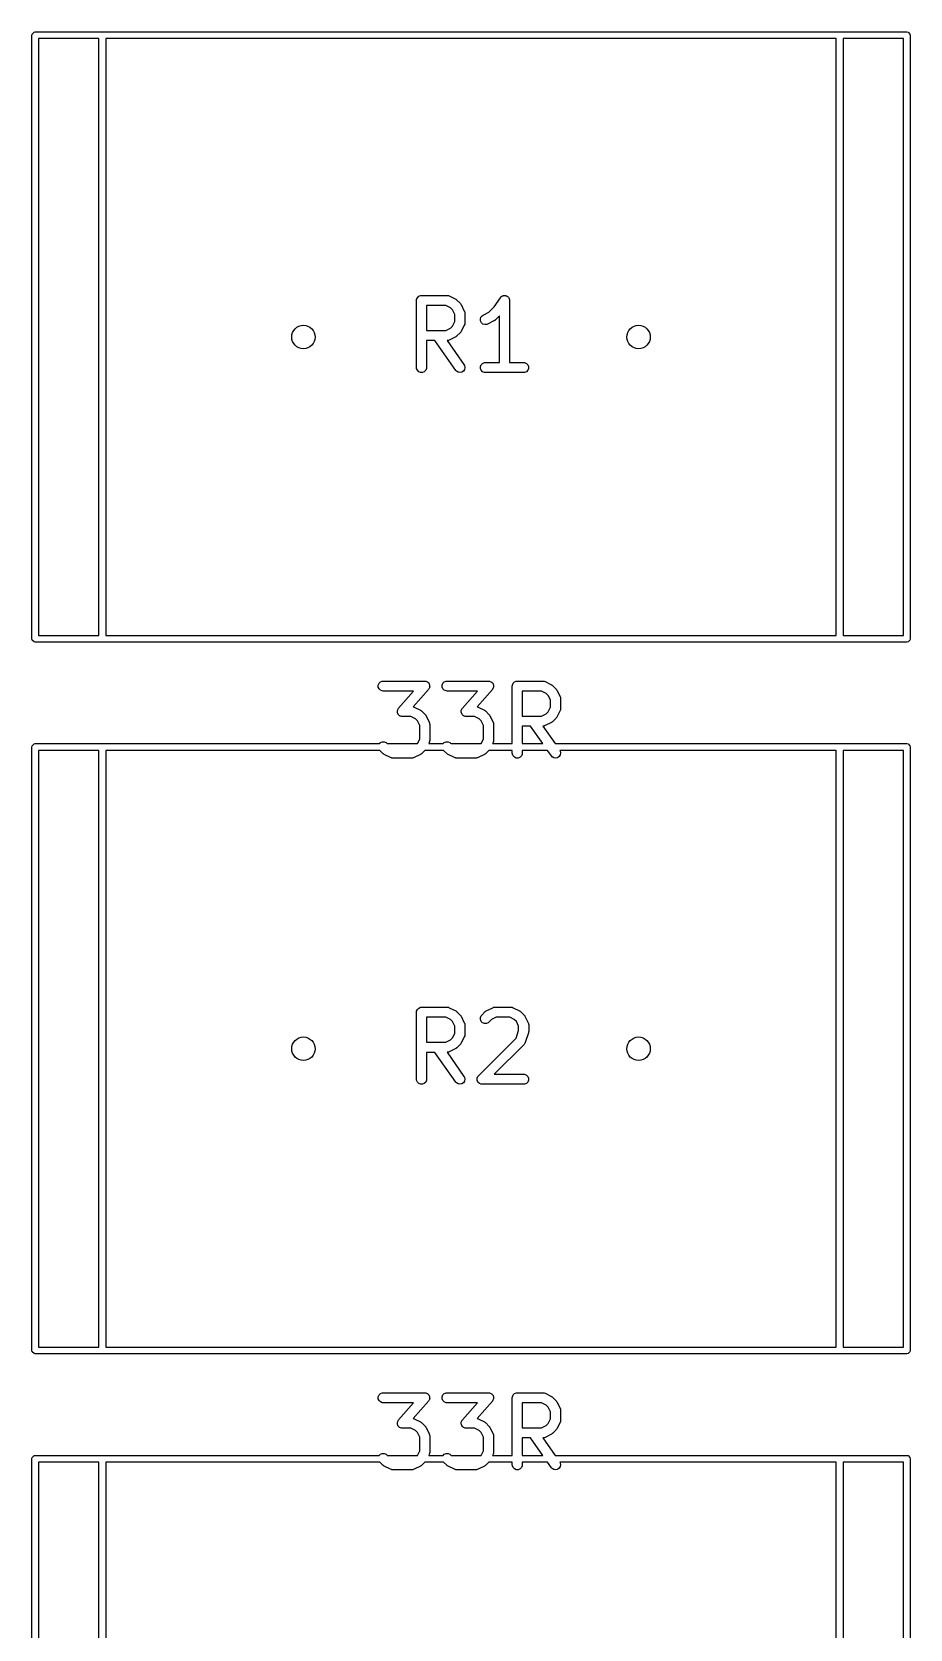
# Model space of a CAD drawing. Extents: x 0.23 to 2.98, y 0.27 to 3.73.
# Drawn here: x 1.179 to 1.695, y 2.785 to 3.722 of the extents above; entities that cross this region are included whole.
import ezdxf

# ---------------------------------------------------------------- set-up
doc = ezdxf.new("R2010")
doc.units = 0
doc.header["$MEASUREMENT"] = 0
doc.layers.add('BLACK', color=7, linetype='CONTINUOUS')

msp = doc.modelspace()

# ---------------------------------------------------------------- linework, layer by layer
at = {"layer": 'BLACK', "linetype": 'CONTINUOUS'}
for p, q in [((1.17913, 3.72047), (1.17928, 3.72123)), ((1.17913, 3.36614), (1.17913, 3.72047)), ((1.17928, 3.72123), (1.18035, 3.72229)), ((1.18035, 3.72229), (1.1811, 3.72244)), ((1.1811, 3.72244), (1.69291, 3.72244)), ((1.18307, 3.7185), (1.18307, 3.36811)), ((1.2185, 3.7185), (1.18307, 3.7185)), ((1.2185, 3.36811), (1.2185, 3.7185)), ((1.22244, 3.7185), (1.22244, 3.36811)), ((1.65157, 3.7185), (1.22244, 3.7185)), ((1.65157, 3.36811), (1.65157, 3.7185)), ((1.65551, 3.7185), (1.65551, 3.36811)), ((1.69094, 3.7185), (1.65551, 3.7185)), ((1.69094, 3.36811), (1.69094, 3.7185)), ((1.69291, 3.72244), (1.69367, 3.72229)), ((1.69367, 3.72229), (1.69473, 3.72123)), ((1.69473, 3.72123), (1.69488, 3.72047)), ((1.69488, 3.72047), (1.69488, 3.36614)), ((1.405, 3.56477), (1.40505, 3.56535)), ((1.405, 3.5254), (1.405, 3.56477)), ((1.40505, 3.56535), (1.40549, 3.56641)), ((1.40549, 3.56641), (1.40631, 3.56723)), ((1.40631, 3.56723), (1.40737, 3.56767)), ((1.40737, 3.56767), (1.40795, 3.56772)), ((1.40795, 3.56772), (1.42295, 3.56772)), ((1.42295, 3.56772), (1.42352, 3.56767)), ((1.42352, 3.56767), (1.42362, 3.56763)), ((1.42362, 3.56763), (1.42373, 3.56762)), ((1.42373, 3.56762), (1.42427, 3.56741)), ((1.42427, 3.56741), (1.42802, 3.56554)), ((1.42802, 3.56554), (1.42827, 3.56538)), ((1.42827, 3.56538), (1.42834, 3.56535)), ((1.42834, 3.56535), (1.42842, 3.56528)), ((1.42842, 3.56528), (1.42851, 3.56523)), ((1.42851, 3.56523), (1.42856, 3.56517)), ((1.42856, 3.56517), (1.42878, 3.56498)), ((1.42878, 3.56498), (1.43066, 3.56311)), ((1.45065, 3.56103), (1.45424, 3.56641)), ((1.45424, 3.56641), (1.4546, 3.56686)), ((1.45424, 3.56641), (1.45424, 3.56641)), ((1.45424, 3.56641), (1.45424, 3.56641)), ((1.45424, 3.56641), (1.45424, 3.56641)), ((1.4546, 3.56686), (1.45485, 3.56702)), ((1.45485, 3.56702), (1.45505, 3.56723)), ((1.45505, 3.56723), (1.45532, 3.56734)), ((1.45532, 3.56734), (1.45556, 3.5675)), ((1.45556, 3.5675), (1.45585, 3.56756)), ((1.45585, 3.56756), (1.45612, 3.56767)), ((1.45612, 3.56767), (1.45641, 3.56767)), ((1.45641, 3.56767), (1.45669, 3.56772)), ((1.45669, 3.56772), (1.45698, 3.56767)), ((1.45698, 3.56767), (1.45727, 3.56767)), ((1.45727, 3.56767), (1.45754, 3.56756)), ((1.45754, 3.56756), (1.45782, 3.5675)), ((1.45782, 3.5675), (1.45806, 3.56734)), ((1.45806, 3.56734), (1.45833, 3.56723)), ((1.45833, 3.56723), (1.45854, 3.56702)), ((1.45854, 3.56702), (1.45878, 3.56686)), ((1.45878, 3.56686), (1.45894, 3.56662)), ((1.45894, 3.56662), (1.45915, 3.56641)), ((1.45915, 3.56641), (1.45926, 3.56614)), ((1.45926, 3.56614), (1.45942, 3.5659)), ((1.45942, 3.5659), (1.45948, 3.56562)), ((1.45948, 3.56562), (1.45959, 3.56535)), ((1.45959, 3.56535), (1.45965, 3.56478)), ((1.45965, 3.56478), (1.45965, 3.56477)), ((1.45965, 3.56477), (1.45965, 3.56477)), ((1.45965, 3.56477), (1.45965, 3.56477)), ((1.45965, 3.56477), (1.45965, 3.52835)), ((1.42225, 3.56182), (1.4109, 3.56182)), ((1.4109, 3.56182), (1.4109, 3.5471)), ((1.42495, 3.56047), (1.42225, 3.56182)), ((1.42614, 3.55927), (1.42495, 3.56047)), ((1.42749, 3.55657), (1.42614, 3.55927)), ((1.42749, 3.55234), (1.42749, 3.55657)), ((1.43066, 3.56311), (1.43085, 3.56288)), ((1.43085, 3.56288), (1.4309, 3.56283)), ((1.4309, 3.56283), (1.43096, 3.56274)), ((1.43096, 3.56274), (1.43103, 3.56266)), ((1.43103, 3.56266), (1.43106, 3.56259)), ((1.43106, 3.56259), (1.43121, 3.56234)), ((1.43121, 3.56234), (1.43309, 3.55859)), ((1.43309, 3.55859), (1.43329, 3.55805)), ((1.43329, 3.55805), (1.4333, 3.55795)), ((1.4333, 3.55795), (1.43334, 3.55785)), ((1.43334, 3.55785), (1.4334, 3.55727)), ((1.4334, 3.55727), (1.4334, 3.55165)), ((1.44251, 3.55389), (1.44288, 3.55498)), ((1.44288, 3.55498), (1.44363, 3.55585)), ((1.44363, 3.55585), (1.44412, 3.55616)), ((1.44412, 3.55616), (1.44744, 3.55782)), ((1.44744, 3.55782), (1.45065, 3.56103)), ((1.45374, 3.55577), (1.45128, 3.55331)), ((1.45374, 3.52835), (1.45374, 3.55577)), ((1.4109, 3.5471), (1.42225, 3.5471)), ((1.42225, 3.5471), (1.42495, 3.54845)), ((1.42495, 3.54845), (1.42614, 3.54965)), ((1.42614, 3.54965), (1.42749, 3.55234)), ((1.43066, 3.54581), (1.42878, 3.54394)), ((1.43085, 3.54604), (1.43066, 3.54581)), ((1.4309, 3.54609), (1.43085, 3.54604)), ((1.43096, 3.54618), (1.4309, 3.54609)), ((1.43103, 3.54626), (1.43096, 3.54618)), ((1.43106, 3.54633), (1.43103, 3.54626)), ((1.43121, 3.54658), (1.43106, 3.54633)), ((1.43309, 3.55033), (1.43121, 3.54658)), ((1.43329, 3.55087), (1.43309, 3.55033)), ((1.4333, 3.55097), (1.43329, 3.55087)), ((1.43334, 3.55107), (1.4333, 3.55097)), ((1.4334, 3.55165), (1.43334, 3.55107)), ((1.4426, 3.55274), (1.44251, 3.55389)), ((1.44311, 3.55171), (1.4426, 3.55274)), ((1.44398, 3.55096), (1.44311, 3.55171)), ((1.44507, 3.55059), (1.44398, 3.55096)), ((1.44622, 3.55067), (1.44507, 3.55059)), ((1.44676, 3.55088), (1.44622, 3.55067)), ((1.45051, 3.55276), (1.44676, 3.55088)), ((1.45076, 3.55291), (1.45051, 3.55276)), ((1.45083, 3.55294), (1.45076, 3.55291)), ((1.45092, 3.55301), (1.45083, 3.55294)), ((1.451, 3.55306), (1.45092, 3.55301)), ((1.45106, 3.55312), (1.451, 3.55306)), ((1.45128, 3.55331), (1.45106, 3.55312)), ((1.41579, 3.5412), (1.4109, 3.5412)), ((1.4109, 3.5412), (1.4109, 3.5254)), ((1.42803, 3.52371), (1.41579, 3.5412)), ((1.42352, 3.54125), (1.42299, 3.5412)), ((1.42299, 3.5412), (1.43287, 3.52709)), ((1.42362, 3.54129), (1.42352, 3.54125)), ((1.42373, 3.5413), (1.42362, 3.54129)), ((1.42427, 3.54151), (1.42373, 3.5413)), ((1.42802, 3.54338), (1.42427, 3.54151)), ((1.42827, 3.54354), (1.42802, 3.54338)), ((1.42834, 3.54357), (1.42827, 3.54354)), ((1.42842, 3.54363), (1.42834, 3.54357)), ((1.42851, 3.54369), (1.42842, 3.54363)), ((1.42856, 3.54375), (1.42851, 3.54369)), ((1.42878, 3.54394), (1.42856, 3.54375)), ((1.43287, 3.52709), (1.43315, 3.52659)), ((1.43315, 3.52659), (1.4334, 3.52546)), ((1.44255, 3.52598), (1.44299, 3.52704)), ((1.44255, 3.52482), (1.44255, 3.52598)), ((1.44299, 3.52704), (1.4438, 3.52786)), ((1.4438, 3.52786), (1.44487, 3.5283)), ((1.44487, 3.5283), (1.44544, 3.52835)), ((1.44544, 3.52835), (1.45374, 3.52835)), ((1.45965, 3.52835), (1.46794, 3.52835)), ((1.46794, 3.52835), (1.46852, 3.5283)), ((1.46852, 3.5283), (1.46958, 3.52786)), ((1.46958, 3.52786), (1.4704, 3.52704)), ((1.4704, 3.52704), (1.47084, 3.52598)), ((1.47084, 3.52598), (1.47084, 3.52482)), ((1.40505, 3.52482), (1.405, 3.5254)), ((1.40549, 3.52376), (1.40505, 3.52482)), ((1.40631, 3.52295), (1.40549, 3.52376)), ((1.40737, 3.5225), (1.40631, 3.52295)), ((1.40853, 3.5225), (1.40737, 3.5225)), ((1.40959, 3.52295), (1.40853, 3.5225)), ((1.4104, 3.52376), (1.40959, 3.52295)), ((1.41085, 3.52482), (1.4104, 3.52376)), ((1.4109, 3.5254), (1.41085, 3.52482)), ((1.4284, 3.52327), (1.42803, 3.52371)), ((1.42938, 3.52265), (1.4284, 3.52327)), ((1.43051, 3.52245), (1.42938, 3.52265)), ((1.43163, 3.5227), (1.43051, 3.52245)), ((1.43258, 3.52336), (1.43163, 3.5227)), ((1.4332, 3.52433), (1.43258, 3.52336)), ((1.4334, 3.52546), (1.4332, 3.52433)), ((1.44299, 3.52376), (1.44255, 3.52482)), ((1.4438, 3.52295), (1.44299, 3.52376)), ((1.44487, 3.5225), (1.4438, 3.52295)), ((1.44544, 3.52245), (1.44487, 3.5225)), ((1.46794, 3.52245), (1.44544, 3.52245)), ((1.46852, 3.5225), (1.46794, 3.52245)), ((1.46958, 3.52295), (1.46852, 3.5225)), ((1.4704, 3.52376), (1.46958, 3.52295)), ((1.47084, 3.52482), (1.4704, 3.52376)), ((1.18307, 3.36811), (1.2185, 3.36811)), ((1.22244, 3.36811), (1.65157, 3.36811)), ((1.65551, 3.36811), (1.69094, 3.36811)), ((1.17928, 3.36539), (1.17913, 3.36614)), ((1.18035, 3.36432), (1.17928, 3.36539)), ((1.1811, 3.36417), (1.18035, 3.36432)), ((1.69291, 3.36417), (1.1811, 3.36417)), ((1.69367, 3.36432), (1.69291, 3.36417)), ((1.69473, 3.36539), (1.69367, 3.36432)), ((1.69488, 3.36614), (1.69473, 3.36539)), ((1.38256, 3.33897), (1.383, 3.34003)), ((1.38256, 3.33782), (1.38256, 3.33897)), ((1.383, 3.34003), (1.38381, 3.34085)), ((1.38381, 3.34085), (1.38488, 3.34129)), ((1.38488, 3.34129), (1.38545, 3.34135)), ((1.38545, 3.34135), (1.40982, 3.34135)), ((1.40982, 3.34135), (1.41013, 3.34132)), ((1.41013, 3.34132), (1.41021, 3.34132)), ((1.41021, 3.34132), (1.41026, 3.3413)), ((1.41026, 3.3413), (1.4104, 3.34129)), ((1.4104, 3.34129), (1.41084, 3.34111)), ((1.41084, 3.34111), (1.4113, 3.34095)), ((1.4113, 3.34095), (1.41137, 3.34089)), ((1.41137, 3.34089), (1.41146, 3.34085)), ((1.41146, 3.34085), (1.4118, 3.34051)), ((1.4118, 3.34051), (1.41216, 3.34019)), ((1.41216, 3.34019), (1.41221, 3.3401)), ((1.41221, 3.3401), (1.41228, 3.34003)), ((1.41228, 3.34003), (1.41246, 3.33959)), ((1.41246, 3.33959), (1.41268, 3.33916)), ((1.41268, 3.33916), (1.41268, 3.33906)), ((1.41268, 3.33906), (1.41272, 3.33897)), ((1.41272, 3.33897), (1.41272, 3.33849)), ((1.41272, 3.33849), (1.41275, 3.33801)), ((1.42005, 3.33897), (1.42049, 3.34003)), ((1.42005, 3.33782), (1.42005, 3.33897)), ((1.42049, 3.34003), (1.42131, 3.34085)), ((1.42131, 3.34085), (1.42237, 3.34129)), ((1.42237, 3.34129), (1.42295, 3.34135)), ((1.42295, 3.34135), (1.44732, 3.34135)), ((1.44732, 3.34135), (1.44762, 3.34132)), ((1.44762, 3.34132), (1.4477, 3.34132)), ((1.4477, 3.34132), (1.44775, 3.3413)), ((1.44775, 3.3413), (1.4479, 3.34129)), ((1.4479, 3.34129), (1.44834, 3.34111)), ((1.44834, 3.34111), (1.44879, 3.34095)), ((1.44879, 3.34095), (1.44887, 3.34089)), ((1.44887, 3.34089), (1.44896, 3.34085)), ((1.44896, 3.34085), (1.4493, 3.34051)), ((1.4493, 3.34051), (1.44966, 3.34019)), ((1.44966, 3.34019), (1.4497, 3.3401)), ((1.4497, 3.3401), (1.44977, 3.34003)), ((1.44977, 3.34003), (1.44996, 3.33959)), ((1.44996, 3.33959), (1.45017, 3.33916)), ((1.45017, 3.33916), (1.45018, 3.33906)), ((1.45018, 3.33906), (1.45022, 3.33897)), ((1.45022, 3.33897), (1.45022, 3.33849)), ((1.45022, 3.33849), (1.45025, 3.33801)), ((1.46124, 3.33839), (1.4613, 3.33897)), ((1.46124, 3.30457), (1.46124, 3.33839)), ((1.4613, 3.33897), (1.46174, 3.34003)), ((1.46174, 3.34003), (1.46255, 3.34085)), ((1.46255, 3.34085), (1.46362, 3.34129)), ((1.46362, 3.34129), (1.46419, 3.34135)), ((1.46419, 3.34135), (1.47919, 3.34135)), ((1.47919, 3.34135), (1.47977, 3.34129)), ((1.47977, 3.34129), (1.47986, 3.34125)), ((1.47986, 3.34125), (1.47997, 3.34124)), ((1.47997, 3.34124), (1.48051, 3.34103)), ((1.48051, 3.34103), (1.48426, 3.33916)), ((1.48426, 3.33916), (1.48451, 3.339)), ((1.48451, 3.339), (1.48458, 3.33897)), ((1.48458, 3.33897), (1.48466, 3.33891)), ((1.48466, 3.33891), (1.48475, 3.33885)), ((1.48475, 3.33885), (1.4848, 3.33879)), ((1.4848, 3.33879), (1.48503, 3.33861)), ((1.48503, 3.33861), (1.4869, 3.33673)), ((1.383, 3.33675), (1.38256, 3.33782)), ((1.38381, 3.33594), (1.383, 3.33675)), ((1.38488, 3.3355), (1.38381, 3.33594)), ((1.38545, 3.33544), (1.38488, 3.3355)), ((1.40332, 3.33544), (1.38545, 3.33544)), ((1.39448, 3.32534), (1.40332, 3.33544)), ((1.41205, 3.33645), (1.40311, 3.32624)), ((1.41222, 3.3367), (1.41205, 3.33645)), ((1.41228, 3.33675), (1.41222, 3.3367)), ((1.4123, 3.3368), (1.41228, 3.33675)), ((1.41238, 3.33692), (1.4123, 3.3368)), ((1.41254, 3.33737), (1.41238, 3.33692)), ((1.41272, 3.33782), (1.41254, 3.33737)), ((1.41275, 3.33801), (1.41272, 3.33792)), ((1.41272, 3.33792), (1.41272, 3.33782)), ((1.42049, 3.33675), (1.42005, 3.33782)), ((1.42131, 3.33594), (1.42049, 3.33675)), ((1.42237, 3.3355), (1.42131, 3.33594)), ((1.42295, 3.33544), (1.42237, 3.3355)), ((1.44081, 3.33544), (1.42295, 3.33544)), ((1.43197, 3.32534), (1.44081, 3.33544)), ((1.44954, 3.33645), (1.44061, 3.32624)), ((1.44972, 3.3367), (1.44954, 3.33645)), ((1.44977, 3.33675), (1.44972, 3.3367)), ((1.4498, 3.3368), (1.44977, 3.33675)), ((1.44988, 3.33692), (1.4498, 3.3368)), ((1.45003, 3.33737), (1.44988, 3.33692)), ((1.45022, 3.33782), (1.45003, 3.33737)), ((1.45025, 3.33801), (1.45022, 3.33792)), ((1.45022, 3.33792), (1.45022, 3.33782)), ((1.47849, 3.33544), (1.46714, 3.33544)), ((1.46714, 3.33544), (1.46714, 3.32072)), ((1.48119, 3.33409), (1.47849, 3.33544)), ((1.48239, 3.33289), (1.48119, 3.33409)), ((1.48374, 3.3302), (1.48239, 3.33289)), ((1.48374, 3.32597), (1.48374, 3.3302)), ((1.4869, 3.33673), (1.48709, 3.3365)), ((1.48709, 3.3365), (1.48715, 3.33645)), ((1.48715, 3.33645), (1.4872, 3.33636)), ((1.4872, 3.33636), (1.48727, 3.33628)), ((1.48727, 3.33628), (1.4873, 3.33621)), ((1.4873, 3.33621), (1.48746, 3.33596)), ((1.48746, 3.33596), (1.48933, 3.33221)), ((1.48933, 3.33221), (1.48954, 3.33167)), ((1.48954, 3.33167), (1.48954, 3.33157)), ((1.48954, 3.33157), (1.48959, 3.33147)), ((1.48959, 3.33147), (1.48964, 3.33089)), ((1.48964, 3.33089), (1.48964, 3.32527)), ((1.39377, 3.32378), (1.3938, 3.32387)), ((1.3938, 3.3233), (1.39377, 3.32378)), ((1.3938, 3.32397), (1.39399, 3.32441)), ((1.3938, 3.32387), (1.3938, 3.32397)), ((1.3938, 3.32282), (1.3938, 3.3233)), ((1.39384, 3.32273), (1.3938, 3.32282)), ((1.39385, 3.32263), (1.39384, 3.32273)), ((1.39406, 3.3222), (1.39385, 3.32263)), ((1.39399, 3.32441), (1.39414, 3.32487)), ((1.39425, 3.32175), (1.39406, 3.3222)), ((1.39414, 3.32487), (1.39422, 3.32498)), ((1.39422, 3.32498), (1.39425, 3.32504)), ((1.39425, 3.32504), (1.3943, 3.32509)), ((1.39432, 3.32168), (1.39425, 3.32175)), ((1.3943, 3.32509), (1.39448, 3.32534)), ((1.39436, 3.32159), (1.39432, 3.32168)), ((1.39472, 3.32128), (1.39436, 3.32159)), ((1.39506, 3.32094), (1.39472, 3.32128)), ((1.39515, 3.3209), (1.39506, 3.32094)), ((1.39523, 3.32084), (1.39515, 3.3209)), ((1.39568, 3.32068), (1.39523, 3.32084)), ((1.39612, 3.3205), (1.39568, 3.32068)), ((1.39626, 3.32049), (1.39612, 3.3205)), ((1.39632, 3.32047), (1.39626, 3.32049)), ((1.3964, 3.32047), (1.39632, 3.32047)), ((1.3967, 3.32044), (1.3964, 3.32047)), ((1.40163, 3.32044), (1.3967, 3.32044)), ((1.40433, 3.31909), (1.40163, 3.32044)), ((1.40311, 3.32624), (1.40365, 3.32604)), ((1.40365, 3.32604), (1.40739, 3.32416)), ((1.40739, 3.32416), (1.40764, 3.32401)), ((1.40764, 3.32401), (1.40771, 3.32398)), ((1.40771, 3.32398), (1.4078, 3.32391)), ((1.4078, 3.32391), (1.40788, 3.32385)), ((1.40788, 3.32385), (1.40794, 3.32379)), ((1.40794, 3.32379), (1.40816, 3.32361)), ((1.40816, 3.32361), (1.41004, 3.32173)), ((1.41004, 3.32173), (1.41022, 3.32151)), ((1.41022, 3.32151), (1.41028, 3.32146)), ((1.41028, 3.32146), (1.41034, 3.32137)), ((1.41034, 3.32137), (1.4104, 3.32129)), ((1.4104, 3.32129), (1.41043, 3.32121)), ((1.41043, 3.32121), (1.41059, 3.32097)), ((1.41059, 3.32097), (1.41246, 3.31722)), ((1.43127, 3.32378), (1.4313, 3.32387)), ((1.4313, 3.3233), (1.43127, 3.32378)), ((1.4313, 3.32397), (1.43148, 3.32441)), ((1.4313, 3.32387), (1.4313, 3.32397)), ((1.4313, 3.32282), (1.4313, 3.3233)), ((1.43134, 3.32273), (1.4313, 3.32282)), ((1.43134, 3.32263), (1.43134, 3.32273)), ((1.43156, 3.3222), (1.43134, 3.32263)), ((1.43148, 3.32441), (1.43164, 3.32487)), ((1.43174, 3.32175), (1.43156, 3.3222)), ((1.43164, 3.32487), (1.43172, 3.32498)), ((1.43172, 3.32498), (1.43174, 3.32504)), ((1.43174, 3.32504), (1.4318, 3.32509)), ((1.43181, 3.32168), (1.43174, 3.32175)), ((1.4318, 3.32509), (1.43197, 3.32534)), ((1.43186, 3.32159), (1.43181, 3.32168)), ((1.43222, 3.32128), (1.43186, 3.32159)), ((1.43256, 3.32094), (1.43222, 3.32128)), ((1.43265, 3.3209), (1.43256, 3.32094)), ((1.43272, 3.32084), (1.43265, 3.3209)), ((1.43318, 3.32068), (1.43272, 3.32084)), ((1.43362, 3.3205), (1.43318, 3.32068)), ((1.43376, 3.32049), (1.43362, 3.3205)), ((1.43381, 3.32047), (1.43376, 3.32049)), ((1.43389, 3.32047), (1.43381, 3.32047)), ((1.4342, 3.32044), (1.43389, 3.32047)), ((1.43912, 3.32044), (1.4342, 3.32044)), ((1.44182, 3.31909), (1.43912, 3.32044)), ((1.44061, 3.32624), (1.44114, 3.32604)), ((1.44114, 3.32604), (1.44489, 3.32416)), ((1.44489, 3.32416), (1.44514, 3.32401)), ((1.44514, 3.32401), (1.44521, 3.32398)), ((1.44521, 3.32398), (1.44529, 3.32391)), ((1.44529, 3.32391), (1.44538, 3.32385)), ((1.44538, 3.32385), (1.44543, 3.32379)), ((1.44543, 3.32379), (1.44566, 3.32361)), ((1.44566, 3.32361), (1.44753, 3.32173)), ((1.44753, 3.32173), (1.44772, 3.32151)), ((1.44772, 3.32151), (1.44778, 3.32146)), ((1.44778, 3.32146), (1.44783, 3.32137)), ((1.44783, 3.32137), (1.4479, 3.32129)), ((1.4479, 3.32129), (1.44793, 3.32121)), ((1.44793, 3.32121), (1.44809, 3.32097)), ((1.44809, 3.32097), (1.44996, 3.31722)), ((1.46714, 3.32072), (1.47849, 3.32072)), ((1.47849, 3.32072), (1.48119, 3.32207)), ((1.48119, 3.32207), (1.48239, 3.32327)), ((1.48239, 3.32327), (1.48374, 3.32597)), ((1.48709, 3.31966), (1.4869, 3.31943)), ((1.48715, 3.31971), (1.48709, 3.31966)), ((1.4872, 3.3198), (1.48715, 3.31971)), ((1.48727, 3.31988), (1.4872, 3.3198)), ((1.4873, 3.31995), (1.48727, 3.31988)), ((1.48746, 3.3202), (1.4873, 3.31995)), ((1.48933, 3.32395), (1.48746, 3.3202)), ((1.48954, 3.32449), (1.48933, 3.32395)), ((1.48959, 3.32469), (1.48954, 3.3246)), ((1.48954, 3.3246), (1.48954, 3.32449)), ((1.48964, 3.32527), (1.48959, 3.32469)), ((1.40552, 3.3179), (1.40433, 3.31909)), ((1.40687, 3.3152), (1.40552, 3.3179)), ((1.40687, 3.30722), (1.40687, 3.3152)), ((1.41246, 3.31722), (1.41267, 3.31668)), ((1.41267, 3.31668), (1.41268, 3.31657)), ((1.41268, 3.31657), (1.41272, 3.31647)), ((1.41272, 3.31647), (1.41278, 3.3159)), ((1.41278, 3.3159), (1.41278, 3.30652)), ((1.44302, 3.3179), (1.44182, 3.31909)), ((1.44437, 3.3152), (1.44302, 3.3179)), ((1.44437, 3.30722), (1.44437, 3.3152)), ((1.44996, 3.31722), (1.45017, 3.31668)), ((1.45017, 3.31668), (1.45017, 3.31657)), ((1.45017, 3.31657), (1.45022, 3.31647)), ((1.45022, 3.31647), (1.45027, 3.3159)), ((1.45027, 3.3159), (1.45027, 3.30652)), ((1.47203, 3.31482), (1.46714, 3.31482)), ((1.46714, 3.31482), (1.46714, 3.30457)), ((1.4792, 3.30457), (1.47203, 3.31482)), ((1.47977, 3.31487), (1.47923, 3.31482)), ((1.47923, 3.31482), (1.48641, 3.30457)), ((1.47986, 3.31492), (1.47977, 3.31487)), ((1.47997, 3.31492), (1.47986, 3.31492)), ((1.48051, 3.31513), (1.47997, 3.31492)), ((1.48426, 3.317), (1.48051, 3.31513)), ((1.48451, 3.31716), (1.48426, 3.317)), ((1.48458, 3.31719), (1.48451, 3.31716)), ((1.48466, 3.31726), (1.48458, 3.31719)), ((1.48475, 3.31731), (1.48466, 3.31726)), ((1.4848, 3.31737), (1.48475, 3.31731)), ((1.48503, 3.31756), (1.4848, 3.31737)), ((1.4869, 3.31943), (1.48503, 3.31756)), ((1.17913, 3.3026), (1.17928, 3.30335)), ((1.17913, 2.94827), (1.17913, 3.3026)), ((1.17928, 3.30335), (1.18035, 3.30442)), ((1.18035, 3.30442), (1.1811, 3.30457)), ((1.1811, 3.30457), (1.38315, 3.30457)), ((1.38315, 3.30457), (1.38381, 3.30523)), ((1.38381, 3.30523), (1.38488, 3.30567)), ((1.38488, 3.30567), (1.38603, 3.30567)), ((1.38603, 3.30567), (1.38709, 3.30523)), ((1.38709, 3.30523), (1.38754, 3.30486)), ((1.38754, 3.30486), (1.38783, 3.30457)), ((1.38783, 3.30457), (1.40555, 3.30457)), ((1.40555, 3.30457), (1.40687, 3.30722)), ((1.41246, 3.3052), (1.41215, 3.30457)), ((1.41215, 3.30457), (1.42065, 3.30457)), ((1.41267, 3.30574), (1.41246, 3.3052)), ((1.41268, 3.30585), (1.41267, 3.30574)), ((1.41272, 3.30595), (1.41268, 3.30585)), ((1.41278, 3.30652), (1.41272, 3.30595)), ((1.42065, 3.30457), (1.42131, 3.30523)), ((1.42131, 3.30523), (1.42237, 3.30567)), ((1.42237, 3.30567), (1.42352, 3.30567)), ((1.42352, 3.30567), (1.42459, 3.30523)), ((1.42459, 3.30523), (1.42504, 3.30486)), ((1.42504, 3.30486), (1.42533, 3.30457)), ((1.42533, 3.30457), (1.44304, 3.30457)), ((1.44304, 3.30457), (1.44437, 3.30722)), ((1.44996, 3.3052), (1.44964, 3.30457)), ((1.44964, 3.30457), (1.46124, 3.30457)), ((1.45017, 3.30574), (1.44996, 3.3052)), ((1.45022, 3.30595), (1.45017, 3.30585)), ((1.45017, 3.30585), (1.45017, 3.30574)), ((1.45027, 3.30652), (1.45022, 3.30595)), ((1.46714, 3.30457), (1.4792, 3.30457)), ((1.48641, 3.30457), (1.69291, 3.30457)), ((1.69291, 3.30457), (1.69367, 3.30442)), ((1.69367, 3.30442), (1.69473, 3.30335)), ((1.69473, 3.30335), (1.69488, 3.3026)), ((1.69488, 3.3026), (1.69488, 2.94827)), ((1.18307, 3.30063), (1.18307, 2.95024)), ((1.2185, 3.30063), (1.18307, 3.30063)), ((1.2185, 2.95024), (1.2185, 3.30063)), ((1.38342, 3.30063), (1.22244, 3.30063)), ((1.22244, 3.30063), (1.22244, 2.95024)), ((1.38524, 3.29881), (1.38342, 3.30063)), ((1.38546, 3.29862), (1.38524, 3.29881)), ((1.38552, 3.29856), (1.38546, 3.29862)), ((1.38561, 3.29851), (1.38552, 3.29856)), ((1.38569, 3.29844), (1.38561, 3.29851)), ((1.38576, 3.29841), (1.38569, 3.29844)), ((1.38601, 3.29826), (1.38576, 3.29841)), ((1.38976, 3.29638), (1.38601, 3.29826)), ((1.3903, 3.29617), (1.38976, 3.29638)), ((1.3904, 3.29617), (1.3903, 3.29617)), ((1.3905, 3.29613), (1.3904, 3.29617)), ((1.39108, 3.29607), (1.3905, 3.29613)), ((1.40232, 3.29607), (1.39108, 3.29607)), ((1.4029, 3.29613), (1.40232, 3.29607)), ((1.403, 3.29617), (1.4029, 3.29613)), ((1.4031, 3.29617), (1.403, 3.29617)), ((1.40365, 3.29638), (1.4031, 3.29617)), ((1.40739, 3.29826), (1.40365, 3.29638)), ((1.40764, 3.29841), (1.40739, 3.29826)), ((1.40771, 3.29844), (1.40764, 3.29841)), ((1.4078, 3.29851), (1.40771, 3.29844)), ((1.40788, 3.29856), (1.4078, 3.29851)), ((1.40794, 3.29862), (1.40788, 3.29856)), ((1.40816, 3.29881), (1.40794, 3.29862)), ((1.40999, 3.30063), (1.40816, 3.29881)), ((1.42091, 3.30063), (1.40999, 3.30063)), ((1.42273, 3.29881), (1.42091, 3.30063)), ((1.42296, 3.29862), (1.42273, 3.29881)), ((1.42301, 3.29856), (1.42296, 3.29862)), ((1.4231, 3.29851), (1.42301, 3.29856)), ((1.42318, 3.29844), (1.4231, 3.29851)), ((1.42325, 3.29841), (1.42318, 3.29844)), ((1.4235, 3.29826), (1.42325, 3.29841)), ((1.42725, 3.29638), (1.4235, 3.29826)), ((1.42779, 3.29617), (1.42725, 3.29638)), ((1.4279, 3.29617), (1.42779, 3.29617)), ((1.428, 3.29613), (1.4279, 3.29617)), ((1.42857, 3.29607), (1.428, 3.29613)), ((1.43982, 3.29607), (1.42857, 3.29607)), ((1.4404, 3.29613), (1.43982, 3.29607)), ((1.44049, 3.29617), (1.4404, 3.29613)), ((1.4406, 3.29617), (1.44049, 3.29617)), ((1.44114, 3.29638), (1.4406, 3.29617)), ((1.44489, 3.29826), (1.44114, 3.29638)), ((1.44514, 3.29841), (1.44489, 3.29826)), ((1.44521, 3.29844), (1.44514, 3.29841)), ((1.44529, 3.29851), (1.44521, 3.29844)), ((1.44538, 3.29856), (1.44529, 3.29851)), ((1.44543, 3.29862), (1.44538, 3.29856)), ((1.44566, 3.29881), (1.44543, 3.29862)), ((1.44748, 3.30063), (1.44566, 3.29881)), ((1.46124, 3.30063), (1.44748, 3.30063)), ((1.46124, 3.29902), (1.46124, 3.30063)), ((1.4613, 3.29845), (1.46124, 3.29902)), ((1.46174, 3.29738), (1.4613, 3.29845)), ((1.46255, 3.29657), (1.46174, 3.29738)), ((1.46362, 3.29613), (1.46255, 3.29657)), ((1.46477, 3.29613), (1.46362, 3.29613)), ((1.46583, 3.29657), (1.46477, 3.29613)), ((1.46665, 3.29738), (1.46583, 3.29657)), ((1.46709, 3.29845), (1.46665, 3.29738)), ((1.46714, 3.29902), (1.46709, 3.29845)), ((1.48196, 3.30063), (1.46714, 3.30063)), ((1.46714, 3.30063), (1.46714, 3.29902)), ((1.48427, 3.29733), (1.48196, 3.30063)), ((1.48465, 3.29689), (1.48427, 3.29733)), ((1.48562, 3.29627), (1.48465, 3.29689)), ((1.48675, 3.29607), (1.48562, 3.29627)), ((1.48788, 3.29632), (1.48675, 3.29607)), ((1.48882, 3.29698), (1.48788, 3.29632)), ((1.48944, 3.29795), (1.48882, 3.29698)), ((1.48916, 3.30063), (1.48939, 3.30021)), ((1.65157, 3.30063), (1.48916, 3.30063)), ((1.48939, 3.30021), (1.48964, 3.29909)), ((1.48964, 3.29909), (1.48944, 3.29795)), ((1.65157, 2.95024), (1.65157, 3.30063)), ((1.65551, 3.30063), (1.65551, 2.95024)), ((1.69094, 3.30063), (1.65551, 3.30063)), ((1.69094, 2.95024), (1.69094, 3.30063)), ((1.405, 3.1469), (1.40505, 3.14748)), ((1.405, 3.10753), (1.405, 3.1469)), ((1.40505, 3.14748), (1.40549, 3.14854)), ((1.40549, 3.14854), (1.40631, 3.14935)), ((1.40631, 3.14935), (1.40737, 3.1498)), ((1.40737, 3.1498), (1.40795, 3.14985)), ((1.40795, 3.14985), (1.42295, 3.14985)), ((1.42225, 3.14395), (1.4109, 3.14395)), ((1.4109, 3.14395), (1.4109, 3.12923)), ((1.42495, 3.1426), (1.42225, 3.14395)), ((1.42295, 3.14985), (1.42352, 3.1498)), ((1.42352, 3.1498), (1.42362, 3.14976)), ((1.42362, 3.14976), (1.42373, 3.14975)), ((1.42373, 3.14975), (1.42427, 3.14954)), ((1.42427, 3.14954), (1.42802, 3.14767)), ((1.42614, 3.1414), (1.42495, 3.1426)), ((1.42802, 3.14767), (1.42827, 3.14751)), ((1.42827, 3.14751), (1.42834, 3.14748)), ((1.42834, 3.14748), (1.42842, 3.14741)), ((1.42842, 3.14741), (1.42851, 3.14736)), ((1.42851, 3.14736), (1.42856, 3.1473)), ((1.42856, 3.1473), (1.42878, 3.14711)), ((1.42878, 3.14711), (1.43066, 3.14524)), ((1.43066, 3.14524), (1.43085, 3.14501)), ((1.43085, 3.14501), (1.4309, 3.14496)), ((1.4309, 3.14496), (1.43096, 3.14487)), ((1.43096, 3.14487), (1.43103, 3.14479)), ((1.43103, 3.14479), (1.43106, 3.14472)), ((1.43106, 3.14472), (1.43121, 3.14447)), ((1.43121, 3.14447), (1.43309, 3.14072)), ((1.44255, 3.14373), (1.44299, 3.14479)), ((1.44255, 3.14257), (1.44255, 3.14373)), ((1.44299, 3.14151), (1.44255, 3.14257)), ((1.44299, 3.14479), (1.44336, 3.14524)), ((1.4438, 3.1407), (1.44299, 3.14151)), ((1.44336, 3.14524), (1.44523, 3.14711)), ((1.44523, 3.14711), (1.44546, 3.1473)), ((1.44546, 3.1473), (1.44551, 3.14736)), ((1.44551, 3.14736), (1.4456, 3.14741)), ((1.4456, 3.14741), (1.44568, 3.14748)), ((1.44568, 3.14748), (1.44575, 3.14751)), ((1.44575, 3.14751), (1.446, 3.14767)), ((1.446, 3.14767), (1.44975, 3.14954)), ((1.44907, 3.1426), (1.44753, 3.14106)), ((1.45177, 3.14395), (1.44907, 3.1426)), ((1.44975, 3.14954), (1.45029, 3.14975)), ((1.45029, 3.14975), (1.45039, 3.14976)), ((1.45039, 3.14976), (1.45049, 3.1498)), ((1.45049, 3.1498), (1.45107, 3.14985)), ((1.45107, 3.14985), (1.46044, 3.14985)), ((1.45975, 3.14395), (1.45177, 3.14395)), ((1.46244, 3.1426), (1.45975, 3.14395)), ((1.46044, 3.14985), (1.46102, 3.1498)), ((1.46102, 3.1498), (1.46112, 3.14976)), ((1.46112, 3.14976), (1.46122, 3.14975)), ((1.46122, 3.14975), (1.46176, 3.14954)), ((1.46176, 3.14954), (1.46551, 3.14767)), ((1.46364, 3.1414), (1.46244, 3.1426)), ((1.46551, 3.14767), (1.46576, 3.14751)), ((1.46576, 3.14751), (1.46583, 3.14748)), ((1.46583, 3.14748), (1.46591, 3.14741)), ((1.46591, 3.14741), (1.466, 3.14736)), ((1.466, 3.14736), (1.46605, 3.1473)), ((1.46605, 3.1473), (1.46628, 3.14711)), ((1.46628, 3.14711), (1.46815, 3.14524)), ((1.46815, 3.14524), (1.46834, 3.14501)), ((1.46834, 3.14501), (1.4684, 3.14496)), ((1.4684, 3.14496), (1.46846, 3.14487)), ((1.46846, 3.14487), (1.46852, 3.14479)), ((1.46852, 3.14479), (1.46855, 3.14472)), ((1.46855, 3.14472), (1.46871, 3.14447)), ((1.46871, 3.14447), (1.47058, 3.14072)), ((1.42749, 3.1387), (1.42614, 3.1414)), ((1.42614, 3.13178), (1.42749, 3.13447)), ((1.42749, 3.13447), (1.42749, 3.1387)), ((1.43309, 3.13246), (1.43121, 3.12871)), ((1.43309, 3.14072), (1.43329, 3.14018)), ((1.43329, 3.133), (1.43309, 3.13246)), ((1.43329, 3.14018), (1.4333, 3.14007)), ((1.4333, 3.1331), (1.43329, 3.133)), ((1.4333, 3.14007), (1.43334, 3.13998)), ((1.43334, 3.1332), (1.4333, 3.1331)), ((1.43334, 3.13998), (1.4334, 3.1394)), ((1.4334, 3.13378), (1.43334, 3.1332)), ((1.4334, 3.1394), (1.4334, 3.13378)), ((1.44487, 3.14025), (1.4438, 3.1407)), ((1.44602, 3.14025), (1.44487, 3.14025)), ((1.44708, 3.1407), (1.44602, 3.14025)), ((1.44753, 3.14106), (1.44708, 3.1407)), ((1.46349, 3.13162), (1.46499, 3.13613)), ((1.46499, 3.1387), (1.46364, 3.1414)), ((1.46499, 3.13613), (1.46499, 3.1387)), ((1.47074, 3.13472), (1.46887, 3.12909)), ((1.47058, 3.14072), (1.47079, 3.14018)), ((1.47081, 3.135), (1.47074, 3.13472)), ((1.47079, 3.14018), (1.4708, 3.14007)), ((1.4708, 3.14007), (1.47084, 3.13998)), ((1.47084, 3.13508), (1.47081, 3.135)), ((1.47084, 3.13998), (1.47089, 3.1394)), ((1.47085, 3.13518), (1.47084, 3.13508)), ((1.47087, 3.13528), (1.47085, 3.13518)), ((1.47089, 3.13565), (1.47087, 3.13536)), ((1.47087, 3.13536), (1.47087, 3.13528)), ((1.47089, 3.1394), (1.47089, 3.13565)), ((1.4109, 3.12923), (1.42225, 3.12923)), ((1.41579, 3.12332), (1.4109, 3.12332)), ((1.4109, 3.12332), (1.4109, 3.10753)), ((1.42803, 3.10584), (1.41579, 3.12332)), ((1.42225, 3.12923), (1.42495, 3.13058)), ((1.42352, 3.12338), (1.42299, 3.12333)), ((1.42299, 3.12333), (1.43287, 3.10922)), ((1.42362, 3.12342), (1.42352, 3.12338)), ((1.42373, 3.12343), (1.42362, 3.12342)), ((1.42427, 3.12364), (1.42373, 3.12343)), ((1.42802, 3.12551), (1.42427, 3.12364)), ((1.42495, 3.13058), (1.42614, 3.13178)), ((1.42827, 3.12567), (1.42802, 3.12551)), ((1.42834, 3.1257), (1.42827, 3.12567)), ((1.42842, 3.12576), (1.42834, 3.1257)), ((1.42851, 3.12582), (1.42842, 3.12576)), ((1.42856, 3.12588), (1.42851, 3.12582)), ((1.42878, 3.12606), (1.42856, 3.12588)), ((1.43066, 3.12794), (1.42878, 3.12606)), ((1.43085, 3.12817), (1.43066, 3.12794)), ((1.4309, 3.12822), (1.43085, 3.12817)), ((1.43096, 3.12831), (1.4309, 3.12822)), ((1.43103, 3.12839), (1.43096, 3.12831)), ((1.43106, 3.12846), (1.43103, 3.12839)), ((1.43121, 3.12871), (1.43106, 3.12846)), ((1.44148, 3.10962), (1.46349, 3.13162)), ((1.46815, 3.12794), (1.4507, 3.11048)), ((1.46852, 3.12839), (1.46815, 3.12794)), ((1.46856, 3.12848), (1.46852, 3.12839)), ((1.46863, 3.12856), (1.46856, 3.12848)), ((1.46887, 3.12909), (1.46863, 3.12856)), ((1.40505, 3.10695), (1.405, 3.10753)), ((1.40549, 3.10589), (1.40505, 3.10695)), ((1.40631, 3.10507), (1.40549, 3.10589)), ((1.40737, 3.10463), (1.40631, 3.10507)), ((1.40853, 3.10463), (1.40737, 3.10463)), ((1.40959, 3.10507), (1.40853, 3.10463)), ((1.4104, 3.10589), (1.40959, 3.10507)), ((1.41085, 3.10695), (1.4104, 3.10589)), ((1.4109, 3.10753), (1.41085, 3.10695)), ((1.4284, 3.1054), (1.42803, 3.10584)), ((1.42938, 3.10478), (1.4284, 3.1054)), ((1.43051, 3.10458), (1.42938, 3.10478)), ((1.43163, 3.10483), (1.43051, 3.10458)), ((1.43258, 3.10549), (1.43163, 3.10483)), ((1.4332, 3.10646), (1.43258, 3.10549)), ((1.43287, 3.10922), (1.43315, 3.10872)), ((1.43315, 3.10872), (1.4334, 3.10759)), ((1.4334, 3.10759), (1.4332, 3.10646)), ((1.44067, 3.10811), (1.44111, 3.10917)), ((1.44067, 3.10695), (1.44067, 3.10811)), ((1.44111, 3.10589), (1.44067, 3.10695)), ((1.44111, 3.10917), (1.44148, 3.10962)), ((1.44193, 3.10507), (1.44111, 3.10589)), ((1.44299, 3.10463), (1.44193, 3.10507)), ((1.44357, 3.10458), (1.44299, 3.10463)), ((1.46794, 3.10458), (1.44357, 3.10458)), ((1.4507, 3.11048), (1.46794, 3.11048)), ((1.46794, 3.11048), (1.46852, 3.11043)), ((1.46852, 3.10463), (1.46794, 3.10458)), ((1.46852, 3.11043), (1.46958, 3.10998)), ((1.46958, 3.10507), (1.46852, 3.10463)), ((1.46958, 3.10998), (1.4704, 3.10917)), ((1.4704, 3.10589), (1.46958, 3.10507)), ((1.4704, 3.10917), (1.47084, 3.10811)), ((1.47084, 3.10695), (1.4704, 3.10589)), ((1.47084, 3.10811), (1.47084, 3.10695)), ((1.17928, 2.94752), (1.17913, 2.94827)), ((1.18035, 2.94645), (1.17928, 2.94752)), ((1.1811, 2.9463), (1.18035, 2.94645)), ((1.69291, 2.9463), (1.1811, 2.9463)), ((1.18307, 2.95024), (1.2185, 2.95024)), ((1.22244, 2.95024), (1.65157, 2.95024)), ((1.65551, 2.95024), (1.69094, 2.95024)), ((1.69367, 2.94645), (1.69291, 2.9463)), ((1.69473, 2.94752), (1.69367, 2.94645)), ((1.69488, 2.94827), (1.69473, 2.94752)), ((1.38256, 2.9211), (1.383, 2.92216)), ((1.38256, 2.91995), (1.38256, 2.9211)), ((1.383, 2.91888), (1.38256, 2.91995)), ((1.383, 2.92216), (1.38381, 2.92298)), ((1.38381, 2.91807), (1.383, 2.91888)), ((1.38381, 2.92298), (1.38488, 2.92342)), ((1.38488, 2.91763), (1.38381, 2.91807)), ((1.38488, 2.92342), (1.38545, 2.92347)), ((1.38545, 2.91757), (1.38488, 2.91763)), ((1.38545, 2.92347), (1.40982, 2.92347)), ((1.40332, 2.91757), (1.38545, 2.91757)), ((1.39448, 2.90747), (1.40332, 2.91757)), ((1.41205, 2.91858), (1.40311, 2.90837)), ((1.40982, 2.92347), (1.41013, 2.92344)), ((1.41013, 2.92344), (1.41021, 2.92345)), ((1.41021, 2.92345), (1.41026, 2.92343)), ((1.41026, 2.92343), (1.4104, 2.92342)), ((1.4104, 2.92342), (1.41084, 2.92323)), ((1.41084, 2.92323), (1.4113, 2.92308)), ((1.4113, 2.92308), (1.41137, 2.92302)), ((1.41137, 2.92302), (1.41146, 2.92298)), ((1.41146, 2.92298), (1.4118, 2.92264)), ((1.4118, 2.92264), (1.41216, 2.92232)), ((1.41222, 2.91883), (1.41205, 2.91858)), ((1.41216, 2.92232), (1.41221, 2.92223)), ((1.41221, 2.92223), (1.41228, 2.92216)), ((1.41228, 2.91888), (1.41222, 2.91883)), ((1.41228, 2.92216), (1.41246, 2.92172)), ((1.4123, 2.91893), (1.41228, 2.91888)), ((1.41238, 2.91905), (1.4123, 2.91893)), ((1.41254, 2.9195), (1.41238, 2.91905)), ((1.41246, 2.92172), (1.41268, 2.92129)), ((1.41272, 2.91995), (1.41254, 2.9195)), ((1.41268, 2.92129), (1.41268, 2.92119)), ((1.41268, 2.92119), (1.41272, 2.9211)), ((1.41272, 2.9211), (1.41272, 2.92062)), ((1.41272, 2.92062), (1.41275, 2.92014)), ((1.41275, 2.92014), (1.41272, 2.92005)), ((1.41272, 2.92005), (1.41272, 2.91995)), ((1.42005, 2.9211), (1.42049, 2.92216)), ((1.42005, 2.91995), (1.42005, 2.9211)), ((1.42049, 2.91888), (1.42005, 2.91995)), ((1.42049, 2.92216), (1.42131, 2.92298)), ((1.42131, 2.91807), (1.42049, 2.91888)), ((1.42131, 2.92298), (1.42237, 2.92342)), ((1.42237, 2.91763), (1.42131, 2.91807)), ((1.42237, 2.92342), (1.42295, 2.92347)), ((1.42295, 2.91757), (1.42237, 2.91763)), ((1.42295, 2.92347), (1.44732, 2.92347)), ((1.44081, 2.91757), (1.42295, 2.91757)), ((1.43197, 2.90747), (1.44081, 2.91757)), ((1.44954, 2.91858), (1.44061, 2.90837)), ((1.44732, 2.92347), (1.44762, 2.92344)), ((1.44762, 2.92344), (1.4477, 2.92345)), ((1.4477, 2.92345), (1.44775, 2.92343)), ((1.44775, 2.92343), (1.4479, 2.92342)), ((1.4479, 2.92342), (1.44834, 2.92323)), ((1.44834, 2.92323), (1.44879, 2.92308)), ((1.44879, 2.92308), (1.44887, 2.92302)), ((1.44887, 2.92302), (1.44896, 2.92298)), ((1.44896, 2.92298), (1.4493, 2.92264)), ((1.4493, 2.92264), (1.44966, 2.92232)), ((1.44972, 2.91883), (1.44954, 2.91858)), ((1.44966, 2.92232), (1.4497, 2.92223)), ((1.4497, 2.92223), (1.44977, 2.92216)), ((1.44977, 2.91888), (1.44972, 2.91883)), ((1.44977, 2.92216), (1.44996, 2.92172)), ((1.4498, 2.91893), (1.44977, 2.91888)), ((1.44988, 2.91905), (1.4498, 2.91893)), ((1.45003, 2.9195), (1.44988, 2.91905)), ((1.44996, 2.92172), (1.45017, 2.92129)), ((1.45022, 2.91995), (1.45003, 2.9195)), ((1.45017, 2.92129), (1.45018, 2.92119)), ((1.45018, 2.92119), (1.45022, 2.9211)), ((1.45022, 2.9211), (1.45022, 2.92062)), ((1.45022, 2.92062), (1.45025, 2.92014)), ((1.45025, 2.92014), (1.45022, 2.92005)), ((1.45022, 2.92005), (1.45022, 2.91995)), ((1.46124, 2.92052), (1.4613, 2.9211)), ((1.46124, 2.8867), (1.46124, 2.92052)), ((1.4613, 2.9211), (1.46174, 2.92216)), ((1.46174, 2.92216), (1.46255, 2.92298)), ((1.46255, 2.92298), (1.46362, 2.92342)), ((1.46362, 2.92342), (1.46419, 2.92347)), ((1.46419, 2.92347), (1.47919, 2.92347)), ((1.47849, 2.91757), (1.46714, 2.91757)), ((1.46714, 2.91757), (1.46714, 2.90285)), ((1.48119, 2.91622), (1.47849, 2.91757)), ((1.47919, 2.92347), (1.47977, 2.92342)), ((1.47977, 2.92342), (1.47986, 2.92338)), ((1.47986, 2.92338), (1.47997, 2.92337)), ((1.47997, 2.92337), (1.48051, 2.92316)), ((1.48051, 2.92316), (1.48426, 2.92129)), ((1.48426, 2.92129), (1.48451, 2.92113)), ((1.48451, 2.92113), (1.48458, 2.9211)), ((1.48458, 2.9211), (1.48466, 2.92104)), ((1.48466, 2.92104), (1.48475, 2.92098)), ((1.48475, 2.92098), (1.4848, 2.92092)), ((1.4848, 2.92092), (1.48503, 2.92073)), ((1.48503, 2.92073), (1.4869, 2.91886)), ((1.4869, 2.91886), (1.48709, 2.91863)), ((1.48709, 2.91863), (1.48715, 2.91858)), ((1.48715, 2.91858), (1.4872, 2.91849)), ((1.4872, 2.91849), (1.48727, 2.91841)), ((1.48727, 2.91841), (1.4873, 2.91834)), ((1.4873, 2.91834), (1.48746, 2.91809)), ((1.48746, 2.91809), (1.48933, 2.91434)), ((1.39399, 2.90654), (1.39414, 2.907)), ((1.39414, 2.907), (1.39422, 2.90711)), ((1.39422, 2.90711), (1.39425, 2.90716)), ((1.39425, 2.90716), (1.3943, 2.90722)), ((1.3943, 2.90722), (1.39448, 2.90747)), ((1.40311, 2.90837), (1.40365, 2.90816)), ((1.40365, 2.90816), (1.40739, 2.90629)), ((1.43148, 2.90654), (1.43164, 2.907)), ((1.43164, 2.907), (1.43172, 2.90711)), ((1.43172, 2.90711), (1.43174, 2.90716)), ((1.43174, 2.90716), (1.4318, 2.90722)), ((1.4318, 2.90722), (1.43197, 2.90747)), ((1.44061, 2.90837), (1.44114, 2.90816)), ((1.44114, 2.90816), (1.44489, 2.90629)), ((1.48239, 2.91502), (1.48119, 2.91622)), ((1.48374, 2.91233), (1.48239, 2.91502)), ((1.48239, 2.9054), (1.48374, 2.9081)), ((1.48374, 2.9081), (1.48374, 2.91233)), ((1.48933, 2.91434), (1.48954, 2.9138)), ((1.48954, 2.9138), (1.48954, 2.9137)), ((1.48954, 2.9137), (1.48959, 2.9136)), ((1.48959, 2.9136), (1.48964, 2.91302)), ((1.48964, 2.9074), (1.48959, 2.90682)), ((1.48964, 2.91302), (1.48964, 2.9074)), ((1.39377, 2.90591), (1.3938, 2.906)), ((1.3938, 2.90543), (1.39377, 2.90591)), ((1.3938, 2.9061), (1.39399, 2.90654)), ((1.3938, 2.906), (1.3938, 2.9061)), ((1.3938, 2.90495), (1.3938, 2.90543)), ((1.39384, 2.90486), (1.3938, 2.90495)), ((1.39385, 2.90476), (1.39384, 2.90486)), ((1.39406, 2.90433), (1.39385, 2.90476)), ((1.39425, 2.90388), (1.39406, 2.90433)), ((1.39432, 2.90381), (1.39425, 2.90388)), ((1.39436, 2.90372), (1.39432, 2.90381)), ((1.39472, 2.90341), (1.39436, 2.90372)), ((1.39506, 2.90307), (1.39472, 2.90341)), ((1.39515, 2.90303), (1.39506, 2.90307)), ((1.39523, 2.90296), (1.39515, 2.90303)), ((1.39568, 2.90281), (1.39523, 2.90296)), ((1.39612, 2.90263), (1.39568, 2.90281)), ((1.39626, 2.90261), (1.39612, 2.90263)), ((1.39632, 2.9026), (1.39626, 2.90261)), ((1.3964, 2.9026), (1.39632, 2.9026)), ((1.3967, 2.90257), (1.3964, 2.9026)), ((1.40163, 2.90257), (1.3967, 2.90257)), ((1.40433, 2.90122), (1.40163, 2.90257)), ((1.40552, 2.90003), (1.40433, 2.90122)), ((1.40687, 2.89733), (1.40552, 2.90003)), ((1.40739, 2.90629), (1.40764, 2.90613)), ((1.40764, 2.90613), (1.40771, 2.9061)), ((1.40771, 2.9061), (1.4078, 2.90604)), ((1.4078, 2.90604), (1.40788, 2.90598)), ((1.40788, 2.90598), (1.40794, 2.90592)), ((1.40794, 2.90592), (1.40816, 2.90574)), ((1.40816, 2.90574), (1.41004, 2.90386)), ((1.41004, 2.90386), (1.41022, 2.90364)), ((1.41022, 2.90364), (1.41028, 2.90358)), ((1.41028, 2.90358), (1.41034, 2.9035)), ((1.41034, 2.9035), (1.4104, 2.90341)), ((1.4104, 2.90341), (1.41043, 2.90334)), ((1.41043, 2.90334), (1.41059, 2.90309)), ((1.41059, 2.90309), (1.41246, 2.89935)), ((1.41246, 2.89935), (1.41267, 2.8988)), ((1.41267, 2.8988), (1.41268, 2.8987)), ((1.41268, 2.8987), (1.41272, 2.8986)), ((1.41272, 2.8986), (1.41278, 2.89802)), ((1.41278, 2.89802), (1.41278, 2.88865)), ((1.43127, 2.90591), (1.4313, 2.906)), ((1.4313, 2.90543), (1.43127, 2.90591)), ((1.4313, 2.9061), (1.43148, 2.90654)), ((1.4313, 2.906), (1.4313, 2.9061)), ((1.4313, 2.90495), (1.4313, 2.90543)), ((1.43134, 2.90486), (1.4313, 2.90495)), ((1.43134, 2.90476), (1.43134, 2.90486)), ((1.43156, 2.90433), (1.43134, 2.90476)), ((1.43174, 2.90388), (1.43156, 2.90433)), ((1.43181, 2.90381), (1.43174, 2.90388)), ((1.43186, 2.90372), (1.43181, 2.90381)), ((1.43222, 2.90341), (1.43186, 2.90372)), ((1.43256, 2.90307), (1.43222, 2.90341)), ((1.43265, 2.90303), (1.43256, 2.90307)), ((1.43272, 2.90296), (1.43265, 2.90303)), ((1.43318, 2.90281), (1.43272, 2.90296)), ((1.43362, 2.90263), (1.43318, 2.90281)), ((1.43376, 2.90261), (1.43362, 2.90263)), ((1.43381, 2.9026), (1.43376, 2.90261)), ((1.43389, 2.9026), (1.43381, 2.9026)), ((1.4342, 2.90257), (1.43389, 2.9026)), ((1.43912, 2.90257), (1.4342, 2.90257)), ((1.44182, 2.90122), (1.43912, 2.90257)), ((1.44302, 2.90003), (1.44182, 2.90122)), ((1.44437, 2.89733), (1.44302, 2.90003)), ((1.44489, 2.90629), (1.44514, 2.90613)), ((1.44514, 2.90613), (1.44521, 2.9061)), ((1.44521, 2.9061), (1.44529, 2.90604)), ((1.44529, 2.90604), (1.44538, 2.90598)), ((1.44538, 2.90598), (1.44543, 2.90592)), ((1.44543, 2.90592), (1.44566, 2.90574)), ((1.44566, 2.90574), (1.44753, 2.90386)), ((1.44753, 2.90386), (1.44772, 2.90364)), ((1.44772, 2.90364), (1.44778, 2.90358)), ((1.44778, 2.90358), (1.44783, 2.9035)), ((1.44783, 2.9035), (1.4479, 2.90341)), ((1.4479, 2.90341), (1.44793, 2.90334)), ((1.44793, 2.90334), (1.44809, 2.90309)), ((1.44809, 2.90309), (1.44996, 2.89935)), ((1.44996, 2.89935), (1.45017, 2.8988)), ((1.45017, 2.8988), (1.45017, 2.8987)), ((1.45017, 2.8987), (1.45022, 2.8986)), ((1.45022, 2.8986), (1.45027, 2.89802)), ((1.45027, 2.89802), (1.45027, 2.88865)), ((1.46714, 2.90285), (1.47849, 2.90285)), ((1.47849, 2.90285), (1.48119, 2.9042)), ((1.48426, 2.89913), (1.48051, 2.89726)), ((1.48119, 2.9042), (1.48239, 2.9054)), ((1.48451, 2.89929), (1.48426, 2.89913)), ((1.48458, 2.89932), (1.48451, 2.89929)), ((1.48466, 2.89939), (1.48458, 2.89932)), ((1.48475, 2.89944), (1.48466, 2.89939)), ((1.4848, 2.8995), (1.48475, 2.89944)), ((1.48503, 2.89969), (1.4848, 2.8995)), ((1.4869, 2.90156), (1.48503, 2.89969)), ((1.48709, 2.90179), (1.4869, 2.90156)), ((1.48715, 2.90184), (1.48709, 2.90179)), ((1.4872, 2.90193), (1.48715, 2.90184)), ((1.48727, 2.90201), (1.4872, 2.90193)), ((1.4873, 2.90208), (1.48727, 2.90201)), ((1.48746, 2.90233), (1.4873, 2.90208)), ((1.48933, 2.90608), (1.48746, 2.90233)), ((1.48954, 2.90662), (1.48933, 2.90608)), ((1.48959, 2.90682), (1.48954, 2.90672)), ((1.48954, 2.90672), (1.48954, 2.90662)), ((1.40555, 2.8867), (1.40687, 2.88935)), ((1.40687, 2.88935), (1.40687, 2.89733)), ((1.41278, 2.88865), (1.41272, 2.88807)), ((1.44304, 2.8867), (1.44437, 2.88935)), ((1.44437, 2.88935), (1.44437, 2.89733)), ((1.45027, 2.88865), (1.45022, 2.88807)), ((1.47203, 2.89695), (1.46714, 2.89695)), ((1.46714, 2.89695), (1.46714, 2.8867)), ((1.4792, 2.8867), (1.47203, 2.89695)), ((1.47977, 2.897), (1.47923, 2.89695)), ((1.47923, 2.89695), (1.48641, 2.8867)), ((1.47986, 2.89704), (1.47977, 2.897)), ((1.47997, 2.89705), (1.47986, 2.89704)), ((1.48051, 2.89726), (1.47997, 2.89705)), ((1.17913, 2.88473), (1.17928, 2.88548)), ((1.17913, 2.5304), (1.17913, 2.88473)), ((1.17928, 2.88548), (1.18035, 2.88655)), ((1.18035, 2.88655), (1.1811, 2.8867)), ((1.1811, 2.8867), (1.38315, 2.8867)), ((1.18307, 2.88276), (1.18307, 2.53237)), ((1.2185, 2.88276), (1.18307, 2.88276)), ((1.2185, 2.53237), (1.2185, 2.88276)), ((1.38342, 2.88276), (1.22244, 2.88276)), ((1.22244, 2.88276), (1.22244, 2.53237)), ((1.38315, 2.8867), (1.38381, 2.88736)), ((1.38524, 2.88094), (1.38342, 2.88276)), ((1.38381, 2.88736), (1.38488, 2.8878)), ((1.38488, 2.8878), (1.38603, 2.8878)), ((1.38546, 2.88075), (1.38524, 2.88094)), ((1.38552, 2.88069), (1.38546, 2.88075)), ((1.38561, 2.88064), (1.38552, 2.88069)), ((1.38569, 2.88057), (1.38561, 2.88064)), ((1.38576, 2.88054), (1.38569, 2.88057)), ((1.38601, 2.88039), (1.38576, 2.88054)), ((1.38976, 2.87851), (1.38601, 2.88039)), ((1.38603, 2.8878), (1.38709, 2.88736)), ((1.38709, 2.88736), (1.38754, 2.88699)), ((1.38754, 2.88699), (1.38783, 2.8867)), ((1.38783, 2.8867), (1.40555, 2.8867)), ((1.40739, 2.88039), (1.40365, 2.87851)), ((1.40764, 2.88054), (1.40739, 2.88039)), ((1.40771, 2.88057), (1.40764, 2.88054)), ((1.4078, 2.88064), (1.40771, 2.88057)), ((1.40788, 2.88069), (1.4078, 2.88064)), ((1.40794, 2.88075), (1.40788, 2.88069)), ((1.40816, 2.88094), (1.40794, 2.88075)), ((1.40999, 2.88276), (1.40816, 2.88094)), ((1.42091, 2.88276), (1.40999, 2.88276)), ((1.41246, 2.88733), (1.41215, 2.8867)), ((1.41215, 2.8867), (1.42065, 2.8867)), ((1.41267, 2.88787), (1.41246, 2.88733)), ((1.41268, 2.88798), (1.41267, 2.88787)), ((1.41272, 2.88807), (1.41268, 2.88798)), ((1.42065, 2.8867), (1.42131, 2.88736)), ((1.42273, 2.88094), (1.42091, 2.88276)), ((1.42131, 2.88736), (1.42237, 2.8878)), ((1.42237, 2.8878), (1.42352, 2.8878)), ((1.42296, 2.88075), (1.42273, 2.88094)), ((1.42301, 2.88069), (1.42296, 2.88075)), ((1.4231, 2.88064), (1.42301, 2.88069)), ((1.42318, 2.88057), (1.4231, 2.88064)), ((1.42325, 2.88054), (1.42318, 2.88057)), ((1.4235, 2.88039), (1.42325, 2.88054)), ((1.42725, 2.87851), (1.4235, 2.88039)), ((1.42352, 2.8878), (1.42459, 2.88736)), ((1.42459, 2.88736), (1.42504, 2.88699)), ((1.42504, 2.88699), (1.42533, 2.8867)), ((1.42533, 2.8867), (1.44304, 2.8867)), ((1.44489, 2.88039), (1.44114, 2.87851)), ((1.44514, 2.88054), (1.44489, 2.88039)), ((1.44521, 2.88057), (1.44514, 2.88054)), ((1.44529, 2.88064), (1.44521, 2.88057)), ((1.44538, 2.88069), (1.44529, 2.88064)), ((1.44543, 2.88075), (1.44538, 2.88069)), ((1.44566, 2.88094), (1.44543, 2.88075)), ((1.44748, 2.88276), (1.44566, 2.88094)), ((1.46124, 2.88276), (1.44748, 2.88276)), ((1.44996, 2.88733), (1.44964, 2.8867)), ((1.44964, 2.8867), (1.46124, 2.8867)), ((1.45017, 2.88787), (1.44996, 2.88733)), ((1.45022, 2.88807), (1.45017, 2.88798)), ((1.45017, 2.88798), (1.45017, 2.88787)), ((1.46124, 2.88115), (1.46124, 2.88276)), ((1.4613, 2.88058), (1.46124, 2.88115)), ((1.46174, 2.87951), (1.4613, 2.88058)), ((1.46255, 2.8787), (1.46174, 2.87951)), ((1.46665, 2.87951), (1.46583, 2.8787)), ((1.46709, 2.88058), (1.46665, 2.87951)), ((1.46714, 2.88115), (1.46709, 2.88058)), ((1.46714, 2.8867), (1.4792, 2.8867)), ((1.48196, 2.88276), (1.46714, 2.88276)), ((1.46714, 2.88276), (1.46714, 2.88115)), ((1.48427, 2.87946), (1.48196, 2.88276)), ((1.48465, 2.87902), (1.48427, 2.87946)), ((1.48562, 2.8784), (1.48465, 2.87902)), ((1.48641, 2.8867), (1.69291, 2.8867)), ((1.48882, 2.87911), (1.48788, 2.87845)), ((1.48944, 2.88008), (1.48882, 2.87911)), ((1.48916, 2.88276), (1.48939, 2.88234)), ((1.65157, 2.88276), (1.48916, 2.88276)), ((1.48939, 2.88234), (1.48964, 2.88122)), ((1.48964, 2.88122), (1.48944, 2.88008)), ((1.65157, 2.53237), (1.65157, 2.88276)), ((1.65551, 2.88276), (1.65551, 2.53237)), ((1.69094, 2.88276), (1.65551, 2.88276)), ((1.69094, 2.53237), (1.69094, 2.88276)), ((1.69291, 2.8867), (1.69367, 2.88655)), ((1.69367, 2.88655), (1.69473, 2.88548)), ((1.69473, 2.88548), (1.69488, 2.88473)), ((1.69488, 2.88473), (1.69488, 2.5304)), ((1.3903, 2.8783), (1.38976, 2.87851)), ((1.3904, 2.8783), (1.3903, 2.8783)), ((1.3905, 2.87826), (1.3904, 2.8783)), ((1.39108, 2.8782), (1.3905, 2.87826)), ((1.40232, 2.8782), (1.39108, 2.8782)), ((1.4029, 2.87826), (1.40232, 2.8782)), ((1.403, 2.8783), (1.4029, 2.87826)), ((1.4031, 2.8783), (1.403, 2.8783)), ((1.40365, 2.87851), (1.4031, 2.8783)), ((1.42779, 2.8783), (1.42725, 2.87851)), ((1.4279, 2.8783), (1.42779, 2.8783)), ((1.428, 2.87826), (1.4279, 2.8783)), ((1.42857, 2.8782), (1.428, 2.87826)), ((1.43982, 2.8782), (1.42857, 2.8782)), ((1.4404, 2.87826), (1.43982, 2.8782)), ((1.44049, 2.8783), (1.4404, 2.87826)), ((1.4406, 2.8783), (1.44049, 2.8783)), ((1.44114, 2.87851), (1.4406, 2.8783)), ((1.46362, 2.87826), (1.46255, 2.8787)), ((1.46477, 2.87826), (1.46362, 2.87826)), ((1.46583, 2.8787), (1.46477, 2.87826)), ((1.48675, 2.8782), (1.48562, 2.8784)), ((1.48788, 2.87845), (1.48675, 2.8782))]:
    msp.add_line(p, q, dxfattribs=at)
at = {"layer": 'BLACK'}
for centre in [(1.33858, 3.54331), (1.33858, 3.54331), (1.53543, 3.54331), (1.53543, 3.54331), (1.33858, 3.12544), (1.33858, 3.12544), (1.53543, 3.12544), (1.53543, 3.12544)]:
    msp.add_circle(centre, 0.00689, dxfattribs=at)

doc.saveas('drawing.dxf')
